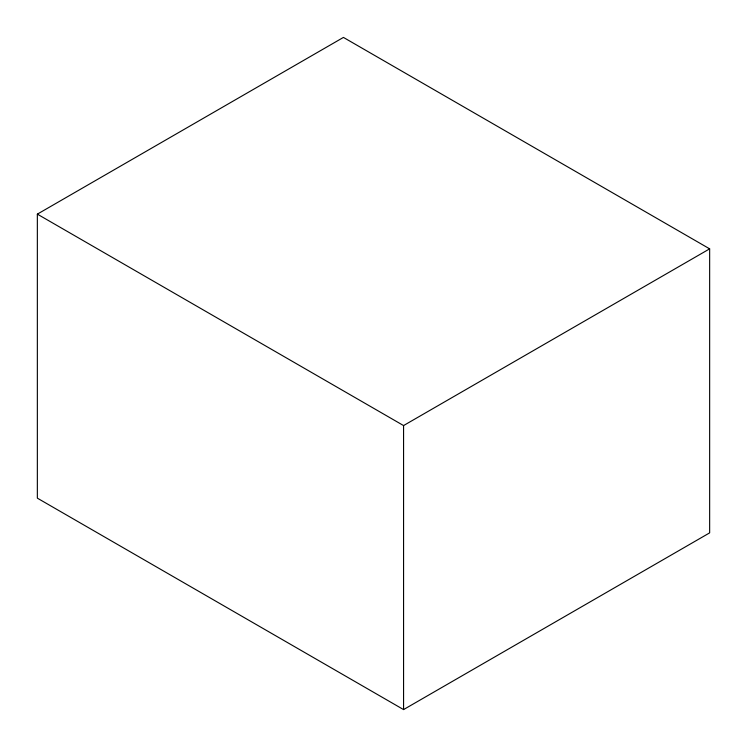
<?xml version="1.0" encoding="UTF-8"?>
<svg xmlns="http://www.w3.org/2000/svg" width="747" height="747" viewBox="0 0 747 747"><rect width="100%" height="100%" fill="white"/><g stroke="black" fill="none" stroke-linecap="round" stroke-linejoin="round"><path stroke-width="1.12" d="M37.35 214.137L343.433 37.415L709.65 248.844L709.65 532.863L403.567 709.585L37.35 498.156L37.35 214.137L403.567 425.566L709.65 248.844M403.567 425.566L403.567 709.585"/></g></svg>
